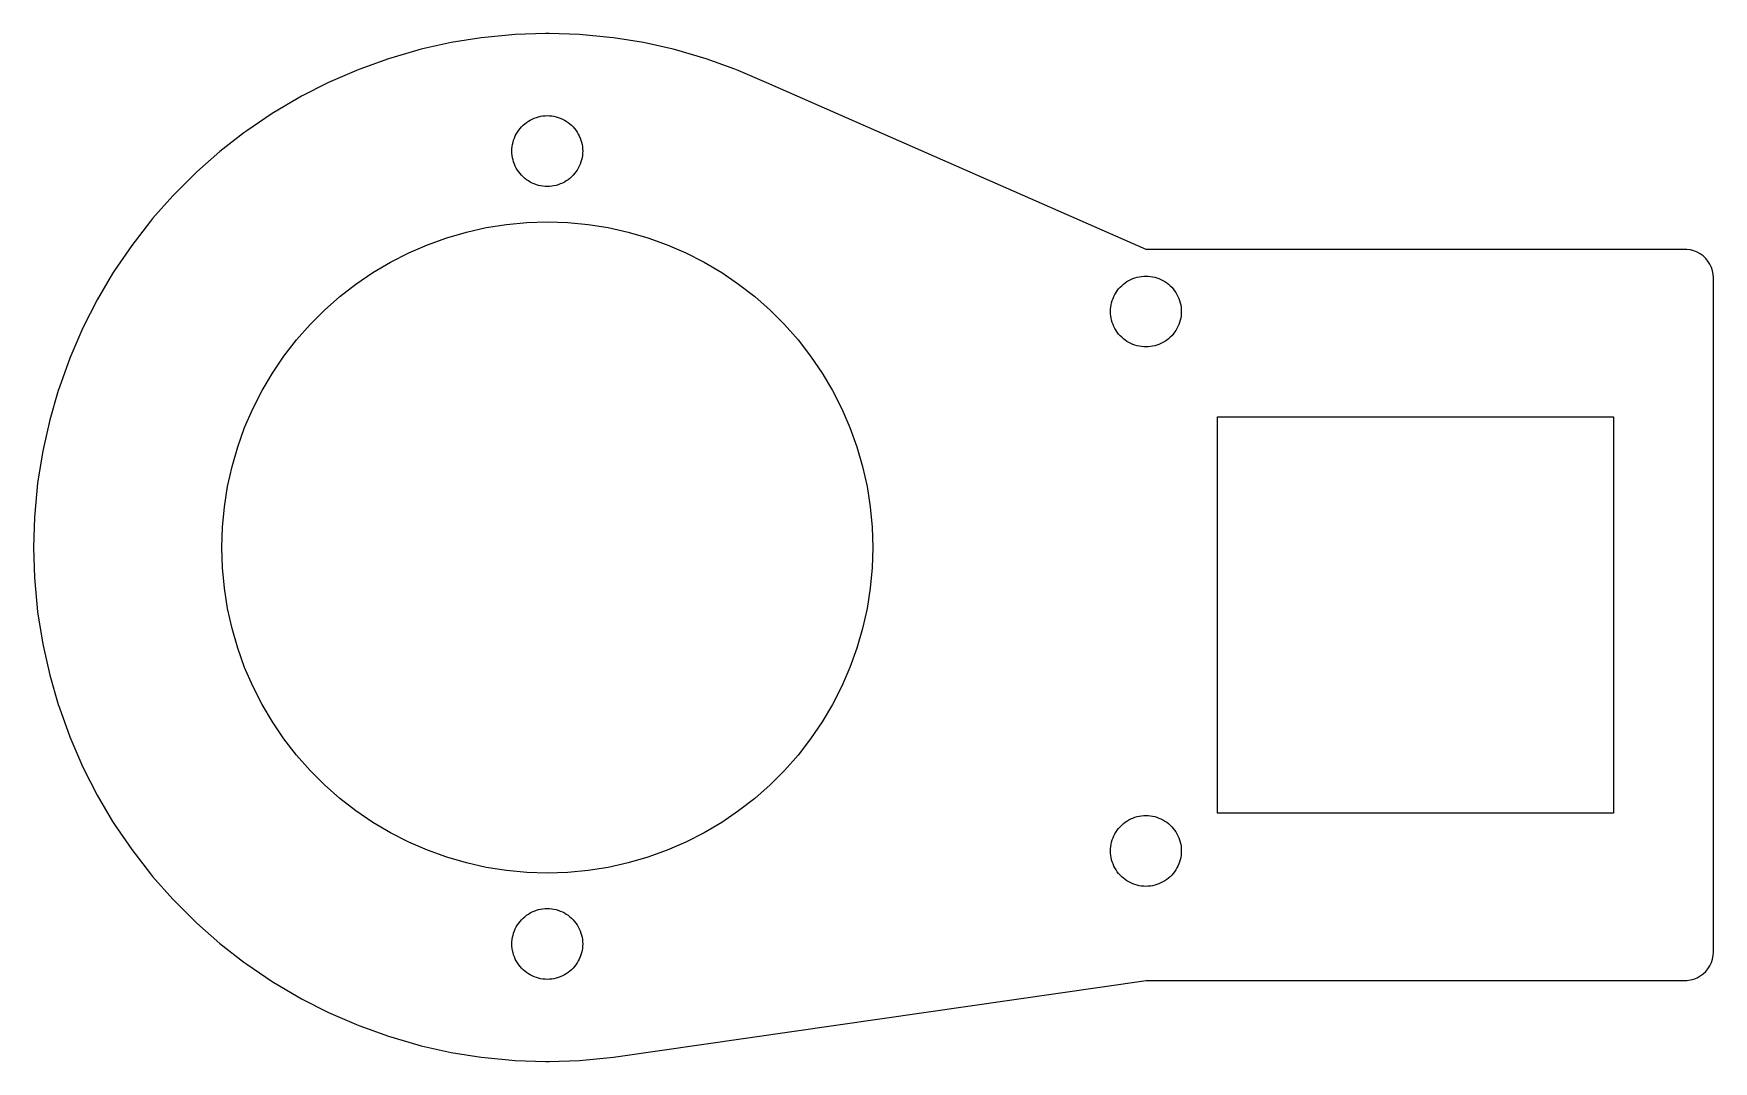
# Model space of a CAD drawing. Header units: metres. Extents: x -59.3 to 0, y -2.9 to 33.4.
import ezdxf

# ---------------------------------------------------------------- set-up
doc = ezdxf.new("R2010")
doc.units = ezdxf.units.M

msp = doc.modelspace()

# ---------------------------------------------------------------- linework, layer by layer
for p, q in [((-43.5368, 33.2841), (-44.6007, 33.1156)), ((-43.4122, 33.2998), (-43.5368, 33.2841)), ((-42.3397, 33.4012), (-43.4122, 33.2998)), ((-41.2628, 33.435), (-42.3397, 33.4012)), ((-41.1372, 33.435), (-41.2628, 33.435)), ((-40.0603, 33.4012), (-41.1372, 33.435)), ((-38.9878, 33.2998), (-40.0603, 33.4012)), ((-38.8632, 33.2841), (-38.9878, 33.2998)), ((-37.7992, 33.1155), (-38.8632, 33.2841)), ((-45.774, 32.8492), (-46.8085, 32.5487)), ((-45.6523, 32.8805), (-45.774, 32.8492)), ((-44.6007, 33.1156), (-45.6523, 32.8805)), ((-36.7477, 32.8805), (-37.7992, 33.1155)), ((-36.6261, 32.8493), (-36.7477, 32.8805)), ((-35.5915, 32.5487), (-36.6261, 32.8493)), ((-47.9389, 32.1375), (-48.9277, 31.7096)), ((-47.8222, 32.1837), (-47.9389, 32.1375)), ((-46.8085, 32.5487), (-47.8222, 32.1837)), ((-34.5778, 32.1837), (-35.5915, 32.5487)), ((-34.4611, 32.1375), (-34.5778, 32.1837)), ((-33.4435, 31.6972), (-34.4611, 32.1375)), ((-48.9277, 31.7096), (-49.8876, 31.2205)), ((-20.0463, 25.8105), (-33.4435, 31.6972)), ((-49.9977, 31.16), (-50.9249, 30.6117)), ((-49.8876, 31.2205), (-49.9977, 31.16)), ((-50.9249, 30.6117), (-51.8161, 30.006)), ((-41.9968, 30.2506), (-41.9347, 30.2988)), ((-41.9347, 30.2988), (-41.8698, 30.3429)), ((-41.8698, 30.3429), (-41.8022, 30.3829)), ((-41.8022, 30.3829), (-41.7322, 30.4185)), ((-41.7322, 30.4185), (-41.6601, 30.4497)), ((-41.6601, 30.4497), (-41.5863, 30.4763)), ((-41.5863, 30.4763), (-41.5108, 30.4982)), ((-41.5108, 30.4982), (-41.4342, 30.5153)), ((-41.4342, 30.5153), (-41.3567, 30.5276)), ((-41.3567, 30.5276), (-41.2785, 30.535)), ((-41.2785, 30.535), (-41.2, 30.5375)), ((-41.2, 30.5375), (-41.1215, 30.535)), ((-41.1215, 30.535), (-41.0433, 30.5276)), ((-41.0433, 30.5276), (-40.9658, 30.5153)), ((-40.9658, 30.5153), (-40.8891, 30.4982)), ((-40.8891, 30.4982), (-40.8137, 30.4763)), ((-40.8137, 30.4763), (-40.7399, 30.4497)), ((-40.7399, 30.4497), (-40.6678, 30.4185)), ((-40.6678, 30.4185), (-40.5978, 30.3829)), ((-40.5978, 30.3829), (-40.5302, 30.3429)), ((-40.5302, 30.3429), (-40.4653, 30.2988)), ((-40.4653, 30.2988), (-40.4032, 30.2506)), ((-51.9177, 29.9322), (-52.7691, 29.2718)), ((-51.8161, 30.006), (-51.9177, 29.9322)), ((-42.3888, 29.6738), (-42.3622, 29.7476)), ((-42.3622, 29.7476), (-42.331, 29.8197)), ((-42.331, 29.8197), (-42.2954, 29.8897)), ((-42.2954, 29.8897), (-42.2554, 29.9573)), ((-42.2554, 29.9573), (-42.2113, 30.0222)), ((-42.2113, 30.0222), (-42.1631, 30.0843)), ((-42.1631, 30.0843), (-42.1112, 30.1432)), ((-42.1112, 30.1432), (-42.0557, 30.1987)), ((-42.0557, 30.1987), (-41.9968, 30.2506)), ((-40.4032, 30.2506), (-40.3443, 30.1987)), ((-40.3443, 30.1987), (-40.2888, 30.1432)), ((-40.2888, 30.1432), (-40.2369, 30.0843)), ((-40.2369, 30.0843), (-40.1887, 30.0222)), ((-40.1887, 30.0222), (-40.1446, 29.9573)), ((-40.1446, 29.9573), (-40.1046, 29.8897)), ((-40.1046, 29.8897), (-40.069, 29.8197)), ((-40.069, 29.8197), (-40.0378, 29.7476)), ((-40.0378, 29.7476), (-40.0112, 29.6738)), ((-52.7691, 29.2718), (-53.5769, 28.5596)), ((-42.45, 29.2875), (-42.4475, 29.366)), ((-42.4475, 29.209), (-42.45, 29.2875)), ((-42.4475, 29.366), (-42.4401, 29.4442)), ((-42.4401, 29.1308), (-42.4475, 29.209)), ((-42.4401, 29.4442), (-42.4278, 29.5217)), ((-42.4278, 29.0533), (-42.4401, 29.1308)), ((-42.4278, 29.5217), (-42.4107, 29.5983)), ((-42.4107, 29.5983), (-42.3888, 29.6738)), ((-40.0112, 29.6738), (-39.9893, 29.5983)), ((-39.9893, 29.5983), (-39.9722, 29.5217)), ((-39.9722, 29.5217), (-39.9599, 29.4442)), ((-39.9599, 29.1308), (-39.9722, 29.0533)), ((-39.9599, 29.4442), (-39.9525, 29.366)), ((-39.9525, 29.209), (-39.9599, 29.1308)), ((-39.9525, 29.366), (-39.95, 29.2875)), ((-39.95, 29.2875), (-39.9525, 29.209)), ((-53.5769, 28.5596), (-53.6685, 28.4736)), ((-42.4107, 28.9766), (-42.4278, 29.0533)), ((-42.3888, 28.9012), (-42.4107, 28.9766)), ((-42.3622, 28.8273), (-42.3888, 28.9012)), ((-42.331, 28.7553), (-42.3622, 28.8273)), ((-42.2954, 28.6853), (-42.331, 28.7553)), ((-42.2554, 28.6177), (-42.2954, 28.6853)), ((-42.2113, 28.5527), (-42.2554, 28.6177)), ((-42.1631, 28.4907), (-42.2113, 28.5527)), ((-42.1112, 28.4318), (-42.1631, 28.4907)), ((-40.2369, 28.4907), (-40.2888, 28.4318)), ((-40.1887, 28.5527), (-40.2369, 28.4907)), ((-40.1446, 28.6177), (-40.1887, 28.5527)), ((-40.1046, 28.6853), (-40.1446, 28.6177)), ((-40.069, 28.7553), (-40.1046, 28.6853)), ((-40.0378, 28.8273), (-40.069, 28.7553)), ((-40.0112, 28.9012), (-40.0378, 28.8273)), ((-39.9893, 28.9766), (-40.0112, 28.9012)), ((-39.9722, 29.0533), (-39.9893, 28.9766)), ((-53.6685, 28.4736), (-54.4304, 27.7117)), ((-42.0557, 28.3763), (-42.1112, 28.4318)), ((-41.9968, 28.3243), (-42.0557, 28.3763)), ((-41.9347, 28.2762), (-41.9968, 28.3243)), ((-41.8698, 28.2321), (-41.9347, 28.2762)), ((-41.8022, 28.1921), (-41.8698, 28.2321)), ((-41.7322, 28.1564), (-41.8022, 28.1921)), ((-41.6601, 28.1253), (-41.7322, 28.1564)), ((-41.5863, 28.0987), (-41.6601, 28.1253)), ((-41.5108, 28.0768), (-41.5863, 28.0987)), ((-41.4342, 28.0596), (-41.5108, 28.0768)), ((-41.3567, 28.0473), (-41.4342, 28.0596)), ((-41.2785, 28.0399), (-41.3567, 28.0473)), ((-41.2, 28.0375), (-41.2785, 28.0399)), ((-41.1215, 28.0399), (-41.2, 28.0375)), ((-41.0433, 28.0473), (-41.1215, 28.0399)), ((-40.9658, 28.0596), (-41.0433, 28.0473)), ((-40.8891, 28.0768), (-40.9658, 28.0596)), ((-40.8137, 28.0987), (-40.8891, 28.0768)), ((-40.7399, 28.1253), (-40.8137, 28.0987)), ((-40.6678, 28.1564), (-40.7399, 28.1253)), ((-40.5978, 28.1921), (-40.6678, 28.1564)), ((-40.5302, 28.2321), (-40.5978, 28.1921)), ((-40.4653, 28.2762), (-40.5302, 28.2321)), ((-40.4032, 28.3243), (-40.4653, 28.2762)), ((-40.3443, 28.3763), (-40.4032, 28.3243)), ((-40.2888, 28.4318), (-40.3443, 28.3763)), ((-54.4304, 27.7117), (-55.1429, 26.9035)), ((-55.2229, 26.8068), (-55.8832, 25.9556)), ((-55.1429, 26.9035), (-55.2229, 26.8068)), ((-42.6413, 26.6968), (-41.9221, 26.7648)), ((-41.9221, 26.7648), (-41.2, 26.7875)), ((-41.2, 26.7875), (-40.4779, 26.7648)), ((-40.4779, 26.7648), (-39.7587, 26.6968)), ((-45.4334, 25.9799), (-44.7537, 26.2246)), ((-44.7537, 26.2246), (-44.0599, 26.4262)), ((-44.0599, 26.4262), (-43.3549, 26.5838)), ((-43.3549, 26.5838), (-42.6413, 26.6968)), ((-39.7587, 26.6968), (-39.0451, 26.5838)), ((-39.0451, 26.5838), (-38.3401, 26.4262)), ((-38.3401, 26.4262), (-37.6463, 26.2246)), ((-37.6463, 26.2246), (-36.9666, 25.9799)), ((-55.8832, 25.9556), (-56.4889, 25.0643)), ((-46.7402, 25.365), (-46.0965, 25.693)), ((-46.0965, 25.693), (-45.4334, 25.9799)), ((-36.9666, 25.9799), (-36.3035, 25.693)), ((-36.3035, 25.693), (-35.6598, 25.365)), ((-0.93721, 25.8105), (-20.0463, 25.8105)), ((-0.812622, 25.7948), (-0.93721, 25.8105)), ((-0.690994, 25.7635), (-0.812622, 25.7948)), ((-0.574234, 25.7173), (-0.690994, 25.7635)), ((-0.464188, 25.6568), (-0.574234, 25.7173)), ((-0.362579, 25.583), (-0.464188, 25.6568)), ((-0.271042, 25.497), (-0.362579, 25.583)), ((-56.5562, 24.9582), (-57.1045, 24.0311)), ((-56.4889, 25.0643), (-56.5562, 24.9582)), ((-47.9595, 24.5912), (-47.362, 24.9973)), ((-47.362, 24.9973), (-46.7402, 25.365)), ((-35.6598, 25.365), (-35.038, 24.9973)), ((-35.038, 24.9973), (-34.4405, 24.5912)), ((-0.190994, 25.4003), (-0.271042, 25.497)), ((-0.123703, 25.2943), (-0.190994, 25.4003)), ((-0.070236, 25.1806), (-0.123703, 25.2943)), ((-0.031418, 25.0612), (-0.070236, 25.1806)), ((-0.007889, 24.9378), (-0.031418, 25.0612)), ((0, 24.8125), (-0.007889, 24.9378)), ((-48.5304, 24.1484), (-47.9595, 24.5912)), ((-34.4405, 24.5912), (-33.8696, 24.1484)), ((-21.1054, 24.2917), (-21.0613, 24.3566)), ((-21.0613, 24.3566), (-21.0131, 24.4186)), ((-21.0131, 24.4186), (-20.9612, 24.4776)), ((-20.9612, 24.4776), (-20.9057, 24.5331)), ((-20.9057, 24.5331), (-20.8468, 24.585)), ((-20.8468, 24.585), (-20.7847, 24.6331)), ((-20.7847, 24.6331), (-20.7198, 24.6773)), ((-20.7198, 24.6773), (-20.6522, 24.7173)), ((-20.6522, 24.7173), (-20.5822, 24.7529)), ((-20.5822, 24.7529), (-20.5101, 24.7841)), ((-20.5101, 24.7841), (-20.4363, 24.8107)), ((-20.4363, 24.8107), (-20.3609, 24.8326)), ((-20.3609, 24.8326), (-20.2842, 24.8497)), ((-20.2842, 24.8497), (-20.2067, 24.862)), ((-20.2067, 24.862), (-20.1285, 24.8694)), ((-20.1285, 24.8694), (-20.05, 24.8719)), ((-20.05, 24.8719), (-19.9715, 24.8694)), ((-19.9715, 24.8694), (-19.8933, 24.862)), ((-19.8933, 24.862), (-19.8158, 24.8497)), ((-19.8158, 24.8497), (-19.7391, 24.8326)), ((-19.7391, 24.8326), (-19.6637, 24.8107)), ((-19.6637, 24.8107), (-19.5898, 24.7841)), ((-19.5898, 24.7841), (-19.5178, 24.7529)), ((-19.5178, 24.7529), (-19.4478, 24.7173)), ((-19.4478, 24.7173), (-19.3802, 24.6773)), ((-19.3802, 24.6773), (-19.3153, 24.6331)), ((-19.3153, 24.6331), (-19.2532, 24.585)), ((-19.2532, 24.585), (-19.1943, 24.5331)), ((-19.1943, 24.5331), (-19.1388, 24.4776)), ((-19.1388, 24.4776), (-19.0869, 24.4186)), ((-19.0869, 24.4186), (-19.0387, 24.3566)), ((-19.0387, 24.3566), (-18.9946, 24.2917)), ((0, 1), (0, 24.8125)), ((-57.1045, 24.0311), (-57.5936, 23.0713)), ((-49.0723, 23.6706), (-48.5304, 24.1484)), ((-33.8696, 24.1484), (-33.3277, 23.6706)), ((-21.2975, 23.7003), (-21.2901, 23.7785)), ((-21.2901, 23.7785), (-21.2778, 23.8561)), ((-21.2778, 23.8561), (-21.2607, 23.9327)), ((-21.2607, 23.9327), (-21.2388, 24.0081)), ((-21.2388, 24.0081), (-21.2122, 24.082)), ((-21.2122, 24.082), (-21.181, 24.1541)), ((-21.181, 24.1541), (-21.1454, 24.2241)), ((-21.1454, 24.2241), (-21.1054, 24.2917)), ((-18.9946, 24.2917), (-18.9546, 24.2241)), ((-18.9546, 24.2241), (-18.919, 24.1541)), ((-18.919, 24.1541), (-18.8878, 24.082)), ((-18.8878, 24.082), (-18.8612, 24.0081)), ((-18.8612, 24.0081), (-18.8393, 23.9327)), ((-18.8393, 23.9327), (-18.8221, 23.8561)), ((-18.8221, 23.8561), (-18.8098, 23.7785)), ((-18.8098, 23.7785), (-18.8025, 23.7003)), ((-50.0609, 22.6179), (-49.5831, 23.1598)), ((-49.5831, 23.1598), (-49.0723, 23.6706)), ((-33.3277, 23.6706), (-32.8168, 23.1598)), ((-32.8168, 23.1598), (-32.3391, 22.6179)), ((-21.3, 23.6219), (-21.2975, 23.7003)), ((-21.2975, 23.5434), (-21.3, 23.6219)), ((-21.2901, 23.4652), (-21.2975, 23.5434)), ((-21.2778, 23.3876), (-21.2901, 23.4652)), ((-21.2607, 23.311), (-21.2778, 23.3876)), ((-21.2388, 23.2356), (-21.2607, 23.311)), ((-21.2122, 23.1617), (-21.2388, 23.2356)), ((-21.181, 23.0896), (-21.2122, 23.1617)), ((-18.8878, 23.1617), (-18.919, 23.0896)), ((-18.8612, 23.2356), (-18.8878, 23.1617)), ((-18.8393, 23.311), (-18.8612, 23.2356)), ((-18.8221, 23.3876), (-18.8393, 23.311)), ((-18.8098, 23.4652), (-18.8221, 23.3876)), ((-18.8025, 23.5434), (-18.8098, 23.4652)), ((-18.8025, 23.7003), (-18.8, 23.6219)), ((-18.8, 23.6219), (-18.8025, 23.5434)), ((-57.647, 22.9576), (-58.075, 21.9688)), ((-57.5936, 23.0713), (-57.647, 22.9576)), ((-50.5037, 22.047), (-50.0609, 22.6179)), ((-32.3391, 22.6179), (-31.8963, 22.047)), ((-21.1454, 23.0197), (-21.181, 23.0896)), ((-21.1054, 22.9521), (-21.1454, 23.0197)), ((-21.0613, 22.8871), (-21.1054, 22.9521)), ((-21.0131, 22.8251), (-21.0613, 22.8871)), ((-20.9612, 22.7662), (-21.0131, 22.8251)), ((-20.9057, 22.7107), (-20.9612, 22.7662)), ((-20.8468, 22.6587), (-20.9057, 22.7107)), ((-20.7847, 22.6106), (-20.8468, 22.6587)), ((-20.7198, 22.5665), (-20.7847, 22.6106)), ((-20.6522, 22.5265), (-20.7198, 22.5665)), ((-19.3802, 22.5665), (-19.4478, 22.5265)), ((-19.3153, 22.6106), (-19.3802, 22.5665)), ((-19.2532, 22.6587), (-19.3153, 22.6106)), ((-19.1943, 22.7107), (-19.2532, 22.6587)), ((-19.1388, 22.7662), (-19.1943, 22.7107)), ((-19.0869, 22.8251), (-19.1388, 22.7662)), ((-19.0387, 22.8871), (-19.0869, 22.8251)), ((-18.9946, 22.9521), (-19.0387, 22.8871)), ((-18.9546, 23.0197), (-18.9946, 22.9521)), ((-18.919, 23.0896), (-18.9546, 23.0197)), ((-58.075, 21.9688), (-58.4399, 20.955)), ((-50.9098, 21.4495), (-50.5037, 22.047)), ((-31.8963, 22.047), (-31.4902, 21.4495)), ((-20.5822, 22.4908), (-20.6522, 22.5265)), ((-20.5101, 22.4596), (-20.5822, 22.4908)), ((-20.4363, 22.433), (-20.5101, 22.4596)), ((-20.3609, 22.4111), (-20.4363, 22.433)), ((-20.2842, 22.394), (-20.3609, 22.4111)), ((-20.2067, 22.3817), (-20.2842, 22.394)), ((-20.1285, 22.3743), (-20.2067, 22.3817)), ((-20.05, 22.3719), (-20.1285, 22.3743)), ((-19.9715, 22.3743), (-20.05, 22.3719)), ((-19.8933, 22.3817), (-19.9715, 22.3743)), ((-19.8158, 22.394), (-19.8933, 22.3817)), ((-19.7391, 22.4111), (-19.8158, 22.394)), ((-19.6637, 22.433), (-19.7391, 22.4111)), ((-19.5898, 22.4596), (-19.6637, 22.433)), ((-19.5178, 22.4908), (-19.5898, 22.4596)), ((-19.4478, 22.5265), (-19.5178, 22.4908)), ((-51.2775, 20.8277), (-50.9098, 21.4495)), ((-31.4902, 21.4495), (-31.1225, 20.8277)), ((-58.4787, 20.8356), (-58.7793, 19.8012)), ((-58.4399, 20.955), (-58.4787, 20.8356)), ((-51.6055, 20.184), (-51.2775, 20.8277)), ((-31.1225, 20.8277), (-30.7945, 20.184)), ((-51.8924, 19.5209), (-51.6055, 20.184)), ((-30.7945, 20.184), (-30.5076, 19.5209)), ((-58.7793, 19.8012), (-59.0143, 18.7495)), ((-17.525, 5.90625), (-17.525, 19.9062)), ((-17.525, 19.9062), (-3.52499, 19.9062)), ((-3.52499, 19.9062), (-3.52499, 5.90625)), ((-52.1371, 18.8412), (-51.8924, 19.5209)), ((-30.5076, 19.5209), (-30.2628, 18.8412)), ((-59.0379, 18.6261), (-59.2064, 17.5622)), ((-59.0143, 18.7495), (-59.0379, 18.6261)), ((-52.3387, 18.1474), (-52.1371, 18.8412)), ((-30.2628, 18.8412), (-30.0613, 18.1474)), ((-52.4963, 17.4424), (-52.3387, 18.1474)), ((-30.0613, 18.1474), (-29.9037, 17.4424)), ((-59.2064, 17.5622), (-59.3078, 16.4898)), ((-52.6093, 16.7288), (-52.4963, 17.4424)), ((-29.9037, 17.4424), (-29.7907, 16.7288)), ((-52.6773, 16.0096), (-52.6093, 16.7288)), ((-29.7907, 16.7288), (-29.7227, 16.0096)), ((-59.3156, 16.3644), (-59.3495, 15.2875)), ((-59.3078, 16.4898), (-59.3156, 16.3644)), ((-52.7, 15.2875), (-52.6773, 16.0096)), ((-29.7227, 16.0096), (-29.7, 15.2875)), ((-59.3495, 15.2875), (-59.3156, 14.2105)), ((-52.6773, 14.5654), (-52.7, 15.2875)), ((-29.7, 15.2875), (-29.7227, 14.5654)), ((-52.6093, 13.8462), (-52.6773, 14.5654)), ((-29.7227, 14.5654), (-29.7907, 13.8462)), ((-59.3156, 14.2105), (-59.3078, 14.0852)), ((-59.3078, 14.0852), (-59.2064, 13.0128)), ((-52.4963, 13.1326), (-52.6093, 13.8462)), ((-29.7907, 13.8462), (-29.9037, 13.1326)), ((-52.3387, 12.4276), (-52.4963, 13.1326)), ((-29.9037, 13.1326), (-30.0613, 12.4276)), ((-59.2064, 13.0128), (-59.0379, 11.9488)), ((-59.0379, 11.9488), (-59.0143, 11.8255)), ((-52.1371, 11.7338), (-52.3387, 12.4276)), ((-30.0613, 12.4276), (-30.2628, 11.7338)), ((-59.0143, 11.8255), (-58.7793, 10.7738)), ((-51.8924, 11.0541), (-52.1371, 11.7338)), ((-30.2628, 11.7338), (-30.5076, 11.0541)), ((-58.7793, 10.7738), (-58.4787, 9.73938)), ((-51.6055, 10.391), (-51.8924, 11.0541)), ((-30.5076, 11.0541), (-30.7945, 10.391)), ((-51.2775, 9.74733), (-51.6055, 10.391)), ((-30.7945, 10.391), (-31.1225, 9.74733)), ((-58.4787, 9.73938), (-58.4399, 9.61995)), ((-58.4399, 9.61995), (-58.075, 8.60622)), ((-50.9098, 9.12549), (-51.2775, 9.74733)), ((-31.1225, 9.74733), (-31.4902, 9.12549)), ((-50.5037, 8.52797), (-50.9098, 9.12549)), ((-31.4902, 9.12549), (-31.8963, 8.52797)), ((-58.075, 8.60622), (-57.6471, 7.61745)), ((-50.0609, 7.95712), (-50.5037, 8.52797)), ((-31.8963, 8.52797), (-32.3391, 7.95712)), ((-49.5831, 7.41521), (-50.0609, 7.95712)), ((-32.3391, 7.95712), (-32.8168, 7.41521)), ((-57.6471, 7.61745), (-57.5936, 7.50381)), ((-57.5936, 7.50381), (-57.1045, 6.5439)), ((-49.0723, 6.90436), (-49.5831, 7.41521)), ((-32.8168, 7.41521), (-33.3277, 6.90436)), ((-57.1045, 6.5439), (-56.5562, 5.61668)), ((-48.5304, 6.42659), (-49.0723, 6.90436)), ((-33.3277, 6.90436), (-33.8696, 6.42659)), ((-47.9595, 5.9838), (-48.5304, 6.42659)), ((-47.362, 5.57773), (-47.9595, 5.9838)), ((-34.4405, 5.9838), (-35.038, 5.57773)), ((-33.8696, 6.42659), (-34.4405, 5.9838)), ((-56.5562, 5.61668), (-56.4889, 5.51065)), ((-56.4889, 5.51065), (-55.8832, 4.61938)), ((-46.7402, 5.20996), (-47.362, 5.57773)), ((-35.038, 5.57773), (-35.6598, 5.20996)), ((-21.0613, 5.30659), (-21.0131, 5.36865)), ((-21.0131, 5.36865), (-20.9612, 5.42755)), ((-20.9612, 5.42755), (-20.9057, 5.48308)), ((-20.9057, 5.48308), (-20.8468, 5.535)), ((-20.8468, 5.535), (-20.7847, 5.58315)), ((-20.7847, 5.58315), (-20.7198, 5.62727)), ((-20.7198, 5.62727), (-20.6522, 5.66725)), ((-20.6522, 5.66725), (-20.5822, 5.7029)), ((-20.5822, 5.7029), (-20.5101, 5.73409)), ((-20.5101, 5.73409), (-20.4363, 5.76068)), ((-20.4363, 5.76068), (-20.3609, 5.78259)), ((-20.3609, 5.78259), (-20.2842, 5.79973)), ((-20.2842, 5.79973), (-20.2067, 5.81201)), ((-20.2067, 5.81201), (-20.1285, 5.8194)), ((-20.1285, 5.8194), (-20.05, 5.82187)), ((-20.05, 5.82187), (-19.9715, 5.8194)), ((-19.9715, 5.8194), (-19.8933, 5.81201)), ((-19.8933, 5.81201), (-19.8158, 5.79973)), ((-19.8158, 5.79973), (-19.7391, 5.78259)), ((-19.7391, 5.78259), (-19.6637, 5.76068)), ((-19.6637, 5.76068), (-19.5898, 5.73409)), ((-19.5898, 5.73409), (-19.5178, 5.7029)), ((-19.5178, 5.7029), (-19.4478, 5.66725)), ((-19.4478, 5.66725), (-19.3802, 5.62727)), ((-19.3802, 5.62727), (-19.3153, 5.58315)), ((-19.3153, 5.58315), (-19.2532, 5.535)), ((-19.2532, 5.535), (-19.1943, 5.48308)), ((-19.1943, 5.48308), (-19.1388, 5.42755)), ((-19.1388, 5.42755), (-19.0869, 5.36865)), ((-19.0869, 5.36865), (-19.0387, 5.30659)), ((-3.52499, 5.90625), (-17.525, 5.90625)), ((-46.0965, 4.88199), (-46.7402, 5.20996)), ((-45.4334, 4.59506), (-46.0965, 4.88199)), ((-36.3035, 4.88199), (-36.9666, 4.59506)), ((-35.6598, 5.20996), (-36.3035, 4.88199)), ((-21.2901, 4.72853), (-21.2778, 4.80609)), ((-21.2778, 4.80609), (-21.2607, 4.88274)), ((-21.2607, 4.88274), (-21.2388, 4.95815)), ((-21.2388, 4.95815), (-21.2122, 5.03203)), ((-21.2122, 5.03203), (-21.181, 5.1041)), ((-21.181, 5.1041), (-21.1454, 5.17406)), ((-21.1454, 5.17406), (-21.1054, 5.24165)), ((-21.1054, 5.24165), (-21.0613, 5.30659)), ((-19.0387, 5.30659), (-18.9946, 5.24165)), ((-18.9946, 5.24165), (-18.9546, 5.17406)), ((-18.9546, 5.17406), (-18.919, 5.1041)), ((-18.919, 5.1041), (-18.8878, 5.03203)), ((-18.8878, 5.03203), (-18.8612, 4.95815)), ((-18.8612, 4.95815), (-18.8393, 4.88274)), ((-18.8393, 4.88274), (-18.8221, 4.80609)), ((-18.8221, 4.80609), (-18.8098, 4.72853)), ((-55.8832, 4.61938), (-55.2229, 3.76819)), ((-44.7537, 4.35034), (-45.4334, 4.59506)), ((-44.0599, 4.14879), (-44.7537, 4.35034)), ((-37.6463, 4.35034), (-38.3401, 4.14879)), ((-36.9666, 4.59506), (-37.6463, 4.35034)), ((-21.3, 4.57187), (-21.2975, 4.65036)), ((-21.2975, 4.49338), (-21.3, 4.57187)), ((-21.2975, 4.65036), (-21.2901, 4.72853)), ((-21.2901, 4.41521), (-21.2975, 4.49338)), ((-21.2778, 4.33765), (-21.2901, 4.41521)), ((-21.2607, 4.261), (-21.2778, 4.33765)), ((-21.2388, 4.18559), (-21.2607, 4.261)), ((-21.2122, 4.11171), (-21.2388, 4.18559)), ((-18.8612, 4.18559), (-18.8878, 4.11171)), ((-18.8393, 4.261), (-18.8612, 4.18559)), ((-18.8221, 4.33765), (-18.8393, 4.261)), ((-18.8098, 4.41521), (-18.8221, 4.33765)), ((-18.8098, 4.72853), (-18.8025, 4.65036)), ((-18.8025, 4.49338), (-18.8098, 4.41521)), ((-18.8025, 4.65036), (-18.8, 4.57187)), ((-18.8, 4.57187), (-18.8025, 4.49338)), ((-55.2229, 3.76819), (-55.1429, 3.67143)), ((-55.1429, 3.67143), (-54.4304, 2.86333)), ((-43.3549, 3.9912), (-44.0599, 4.14879)), ((-42.6413, 3.87817), (-43.3549, 3.9912)), ((-41.9221, 3.81018), (-42.6413, 3.87817)), ((-41.2, 3.78749), (-41.9221, 3.81018)), ((-40.4779, 3.81018), (-41.2, 3.78749)), ((-39.7587, 3.87817), (-40.4779, 3.81018)), ((-39.0451, 3.9912), (-39.7587, 3.87817)), ((-38.3401, 4.14879), (-39.0451, 3.9912)), ((-21.181, 4.03964), (-21.2122, 4.11171)), ((-21.1454, 3.96968), (-21.181, 4.03964)), ((-21.1054, 3.90208), (-21.1454, 3.96968)), ((-21.0613, 3.83714), (-21.1054, 3.90208)), ((-21.0131, 3.77509), (-21.0613, 3.83714)), ((-20.9612, 3.71619), (-21.0131, 3.77509)), ((-20.9057, 3.66066), (-20.9612, 3.71619)), ((-20.8468, 3.60872), (-20.9057, 3.66066)), ((-20.7847, 3.56059), (-20.8468, 3.60872)), ((-19.2532, 3.60872), (-19.3153, 3.56059)), ((-19.1943, 3.66066), (-19.2532, 3.60872)), ((-19.1388, 3.71619), (-19.1943, 3.66066)), ((-19.0869, 3.77509), (-19.1388, 3.71619)), ((-19.0387, 3.83714), (-19.0869, 3.77509)), ((-18.9946, 3.90208), (-19.0387, 3.83714)), ((-18.9546, 3.96968), (-18.9946, 3.90208)), ((-18.919, 4.03964), (-18.9546, 3.96968)), ((-18.8878, 4.11171), (-18.919, 4.03964)), ((-20.7198, 3.51646), (-20.7847, 3.56059)), ((-20.6522, 3.47649), (-20.7198, 3.51646)), ((-20.5822, 3.44083), (-20.6522, 3.47649)), ((-20.5101, 3.40965), (-20.5822, 3.44083)), ((-20.4363, 3.38304), (-20.5101, 3.40965)), ((-20.3609, 3.36115), (-20.4363, 3.38304)), ((-20.2842, 3.34401), (-20.3609, 3.36115)), ((-20.2067, 3.33173), (-20.2842, 3.34401)), ((-20.1285, 3.32434), (-20.2067, 3.33173)), ((-20.05, 3.32187), (-20.1285, 3.32434)), ((-19.9715, 3.32434), (-20.05, 3.32187)), ((-19.8933, 3.33173), (-19.9715, 3.32434)), ((-19.8158, 3.34401), (-19.8933, 3.33173)), ((-19.7391, 3.36115), (-19.8158, 3.34401)), ((-19.6637, 3.38304), (-19.7391, 3.36115)), ((-19.5898, 3.40965), (-19.6637, 3.38304)), ((-19.5178, 3.44083), (-19.5898, 3.40965)), ((-19.4478, 3.47649), (-19.5178, 3.44083)), ((-19.3802, 3.51646), (-19.4478, 3.47649)), ((-19.3153, 3.56059), (-19.3802, 3.51646)), ((-54.4304, 2.86333), (-53.6686, 2.10149)), ((-41.8698, 2.34291), (-41.8022, 2.38289)), ((-41.8022, 2.38289), (-41.7322, 2.41853)), ((-41.7322, 2.41853), (-41.6601, 2.44972)), ((-41.6601, 2.44972), (-41.5863, 2.47632)), ((-41.5863, 2.47632), (-41.5108, 2.49823)), ((-41.5108, 2.49823), (-41.4342, 2.51535)), ((-41.4342, 2.51535), (-41.3567, 2.52765)), ((-41.3567, 2.52765), (-41.2785, 2.53503)), ((-41.2785, 2.53503), (-41.2, 2.53749)), ((-41.2, 2.53749), (-41.1215, 2.53503)), ((-41.1215, 2.53503), (-41.0433, 2.52765)), ((-41.0433, 2.52765), (-40.9658, 2.51535)), ((-40.9658, 2.51535), (-40.8891, 2.49823)), ((-40.8891, 2.49823), (-40.8137, 2.47632)), ((-40.8137, 2.47632), (-40.7399, 2.44972)), ((-40.7399, 2.44972), (-40.6678, 2.41853)), ((-40.6678, 2.41853), (-40.5978, 2.38289)), ((-40.5978, 2.38289), (-40.5302, 2.34291)), ((-53.6686, 2.10149), (-53.577, 2.01552)), ((-53.577, 2.01552), (-52.7689, 1.30307)), ((-42.3622, 1.74765), (-42.331, 1.81972)), ((-42.331, 1.81972), (-42.2954, 1.88969)), ((-42.2954, 1.88969), (-42.2554, 1.95728)), ((-42.2554, 1.95728), (-42.2113, 2.02223)), ((-42.2113, 2.02223), (-42.1631, 2.08427)), ((-42.1631, 2.08427), (-42.1112, 2.14319)), ((-42.1112, 2.14319), (-42.0557, 2.19872)), ((-42.0557, 2.19872), (-41.9968, 2.25064)), ((-41.9968, 2.25064), (-41.9347, 2.29877)), ((-41.9347, 2.29877), (-41.8698, 2.34291)), ((-40.5302, 2.34291), (-40.4653, 2.29877)), ((-40.4653, 2.29877), (-40.4032, 2.25064)), ((-40.4032, 2.25064), (-40.3443, 2.19872)), ((-40.3443, 2.19872), (-40.2888, 2.14319)), ((-40.2888, 2.14319), (-40.2369, 2.08427)), ((-40.2369, 2.08427), (-40.1887, 2.02223)), ((-40.1887, 2.02223), (-40.1446, 1.95728)), ((-40.1446, 1.95728), (-40.1046, 1.88969)), ((-40.1046, 1.88969), (-40.069, 1.81972)), ((-40.069, 1.81972), (-40.0378, 1.74765)), ((-52.7689, 1.30307), (-51.9176, 0.642746)), ((-42.45, 1.28749), (-42.4475, 1.36598)), ((-42.4475, 1.20901), (-42.45, 1.28749)), ((-42.4475, 1.36598), (-42.4401, 1.44417)), ((-42.4401, 1.13083), (-42.4475, 1.20901)), ((-42.4401, 1.44417), (-42.4278, 1.52173)), ((-42.4278, 1.52173), (-42.4107, 1.59836)), ((-42.4107, 1.59836), (-42.3888, 1.67377)), ((-42.3888, 1.67377), (-42.3622, 1.74765)), ((-40.0378, 1.74765), (-40.0112, 1.67377)), ((-40.0112, 1.67377), (-39.9893, 1.59836)), ((-39.9893, 1.59836), (-39.9722, 1.52173)), ((-39.9722, 1.52173), (-39.9599, 1.44417)), ((-39.9599, 1.44417), (-39.9525, 1.36598)), ((-39.9525, 1.20901), (-39.9599, 1.13083)), ((-39.9525, 1.36598), (-39.95, 1.28749)), ((-39.95, 1.28749), (-39.9525, 1.20901)), ((-51.9176, 0.642746), (-51.816, 0.568939)), ((-42.4278, 1.05327), (-42.4401, 1.13083)), ((-42.4107, 0.976639), (-42.4278, 1.05327)), ((-42.3888, 0.90123), (-42.4107, 0.976639)), ((-42.3622, 0.827347), (-42.3888, 0.90123)), ((-42.331, 0.75528), (-42.3622, 0.827347)), ((-42.2954, 0.685303), (-42.331, 0.75528)), ((-42.2554, 0.617722), (-42.2954, 0.685303)), ((-42.2113, 0.552765), (-42.2554, 0.617722)), ((-40.1446, 0.617722), (-40.1887, 0.552765)), ((-40.1046, 0.685303), (-40.1446, 0.617722)), ((-40.069, 0.75528), (-40.1046, 0.685303)), ((-40.0378, 0.827347), (-40.069, 0.75528)), ((-40.0112, 0.90123), (-40.0378, 0.827347)), ((-39.9893, 0.976639), (-40.0112, 0.90123)), ((-39.9722, 1.05327), (-39.9893, 0.976639)), ((-39.9599, 1.13083), (-39.9722, 1.05327)), ((-0.123703, 0.51825), (-0.070236, 0.631882)), ((-0.070236, 0.631882), (-0.031418, 0.751312)), ((-0.031418, 0.751312), (-0.007889, 0.87468)), ((-0.007889, 0.87468), (0, 1)), ((-51.816, 0.568939), (-50.925, -0.036606)), ((-42.1631, 0.490723), (-42.2113, 0.552765)), ((-42.1112, 0.431808), (-42.1631, 0.490723)), ((-42.0557, 0.376282), (-42.1112, 0.431808)), ((-41.9968, 0.324356), (-42.0557, 0.376282)), ((-41.9347, 0.27623), (-41.9968, 0.324356)), ((-41.8698, 0.232086), (-41.9347, 0.27623)), ((-41.8022, 0.192108), (-41.8698, 0.232086)), ((-41.7322, 0.156464), (-41.8022, 0.192108)), ((-41.6601, 0.125275), (-41.7322, 0.156464)), ((-41.5863, 0.098679), (-41.6601, 0.125275)), ((-41.5108, 0.076767), (-41.5863, 0.098679)), ((-41.4342, 0.059647), (-41.5108, 0.076767)), ((-41.3567, 0.047348), (-41.4342, 0.059647)), ((-41.2785, 0.039963), (-41.3567, 0.047348)), ((-41.2, 0.037491), (-41.2785, 0.039963)), ((-41.1215, 0.039963), (-41.2, 0.037491)), ((-41.0433, 0.047348), (-41.1215, 0.039963)), ((-40.9658, 0.059647), (-41.0433, 0.047348)), ((-40.8891, 0.076767), (-40.9658, 0.059647)), ((-40.8137, 0.098679), (-40.8891, 0.076767)), ((-40.7399, 0.125275), (-40.8137, 0.098679)), ((-40.6678, 0.156464), (-40.7399, 0.125275)), ((-40.5978, 0.192108), (-40.6678, 0.156464)), ((-40.5302, 0.232086), (-40.5978, 0.192108)), ((-40.4653, 0.27623), (-40.5302, 0.232086)), ((-40.4032, 0.324356), (-40.4653, 0.27623)), ((-40.3443, 0.376282), (-40.4032, 0.324356)), ((-40.2888, 0.431808), (-40.3443, 0.376282)), ((-40.2369, 0.490723), (-40.2888, 0.431808)), ((-40.1887, 0.552765), (-40.2369, 0.490723)), ((-38.8562, -2.70839), (-20.0435, 0.001984)), ((-20.0435, 0.001984), (-0.93721, 0.001984)), ((-0.93721, 0.001984), (-0.812622, 0.017715)), ((-0.812622, 0.017715), (-0.690994, 0.04895)), ((-0.690994, 0.04895), (-0.574234, 0.095184)), ((-0.574234, 0.095184), (-0.464188, 0.155685)), ((-0.464188, 0.155685), (-0.362579, 0.229492)), ((-0.362579, 0.229492), (-0.271042, 0.31546)), ((-0.271042, 0.31546), (-0.190994, 0.412216)), ((-0.190994, 0.412216), (-0.123703, 0.51825)), ((-50.925, -0.036606), (-49.9977, -0.585037)), ((-49.9977, -0.585037), (-49.8876, -0.645538)), ((-49.8876, -0.645538), (-48.9277, -1.13463)), ((-48.9277, -1.13463), (-47.9389, -1.56252)), ((-47.9389, -1.56252), (-47.8222, -1.60875)), ((-47.8222, -1.60875), (-46.8085, -1.97369)), ((-46.8085, -1.97369), (-45.7739, -2.27426)), ((-45.7739, -2.27426), (-45.6523, -2.3055)), ((-45.6523, -2.3055), (-44.6008, -2.54053)), ((-44.6008, -2.54053), (-43.5368, -2.70906)), ((-43.5368, -2.70906), (-43.4122, -2.72479)), ((-43.4122, -2.72479), (-42.3397, -2.82616)), ((-42.3397, -2.82616), (-41.2628, -2.86)), ((-41.2628, -2.86), (-41.1372, -2.86)), ((-41.1372, -2.86), (-40.0603, -2.82616)), ((-40.0603, -2.82616), (-38.9808, -2.72412)), ((-38.9808, -2.72412), (-38.8562, -2.70839))]:
    msp.add_line(p, q)

doc.saveas('drawing.dxf')
